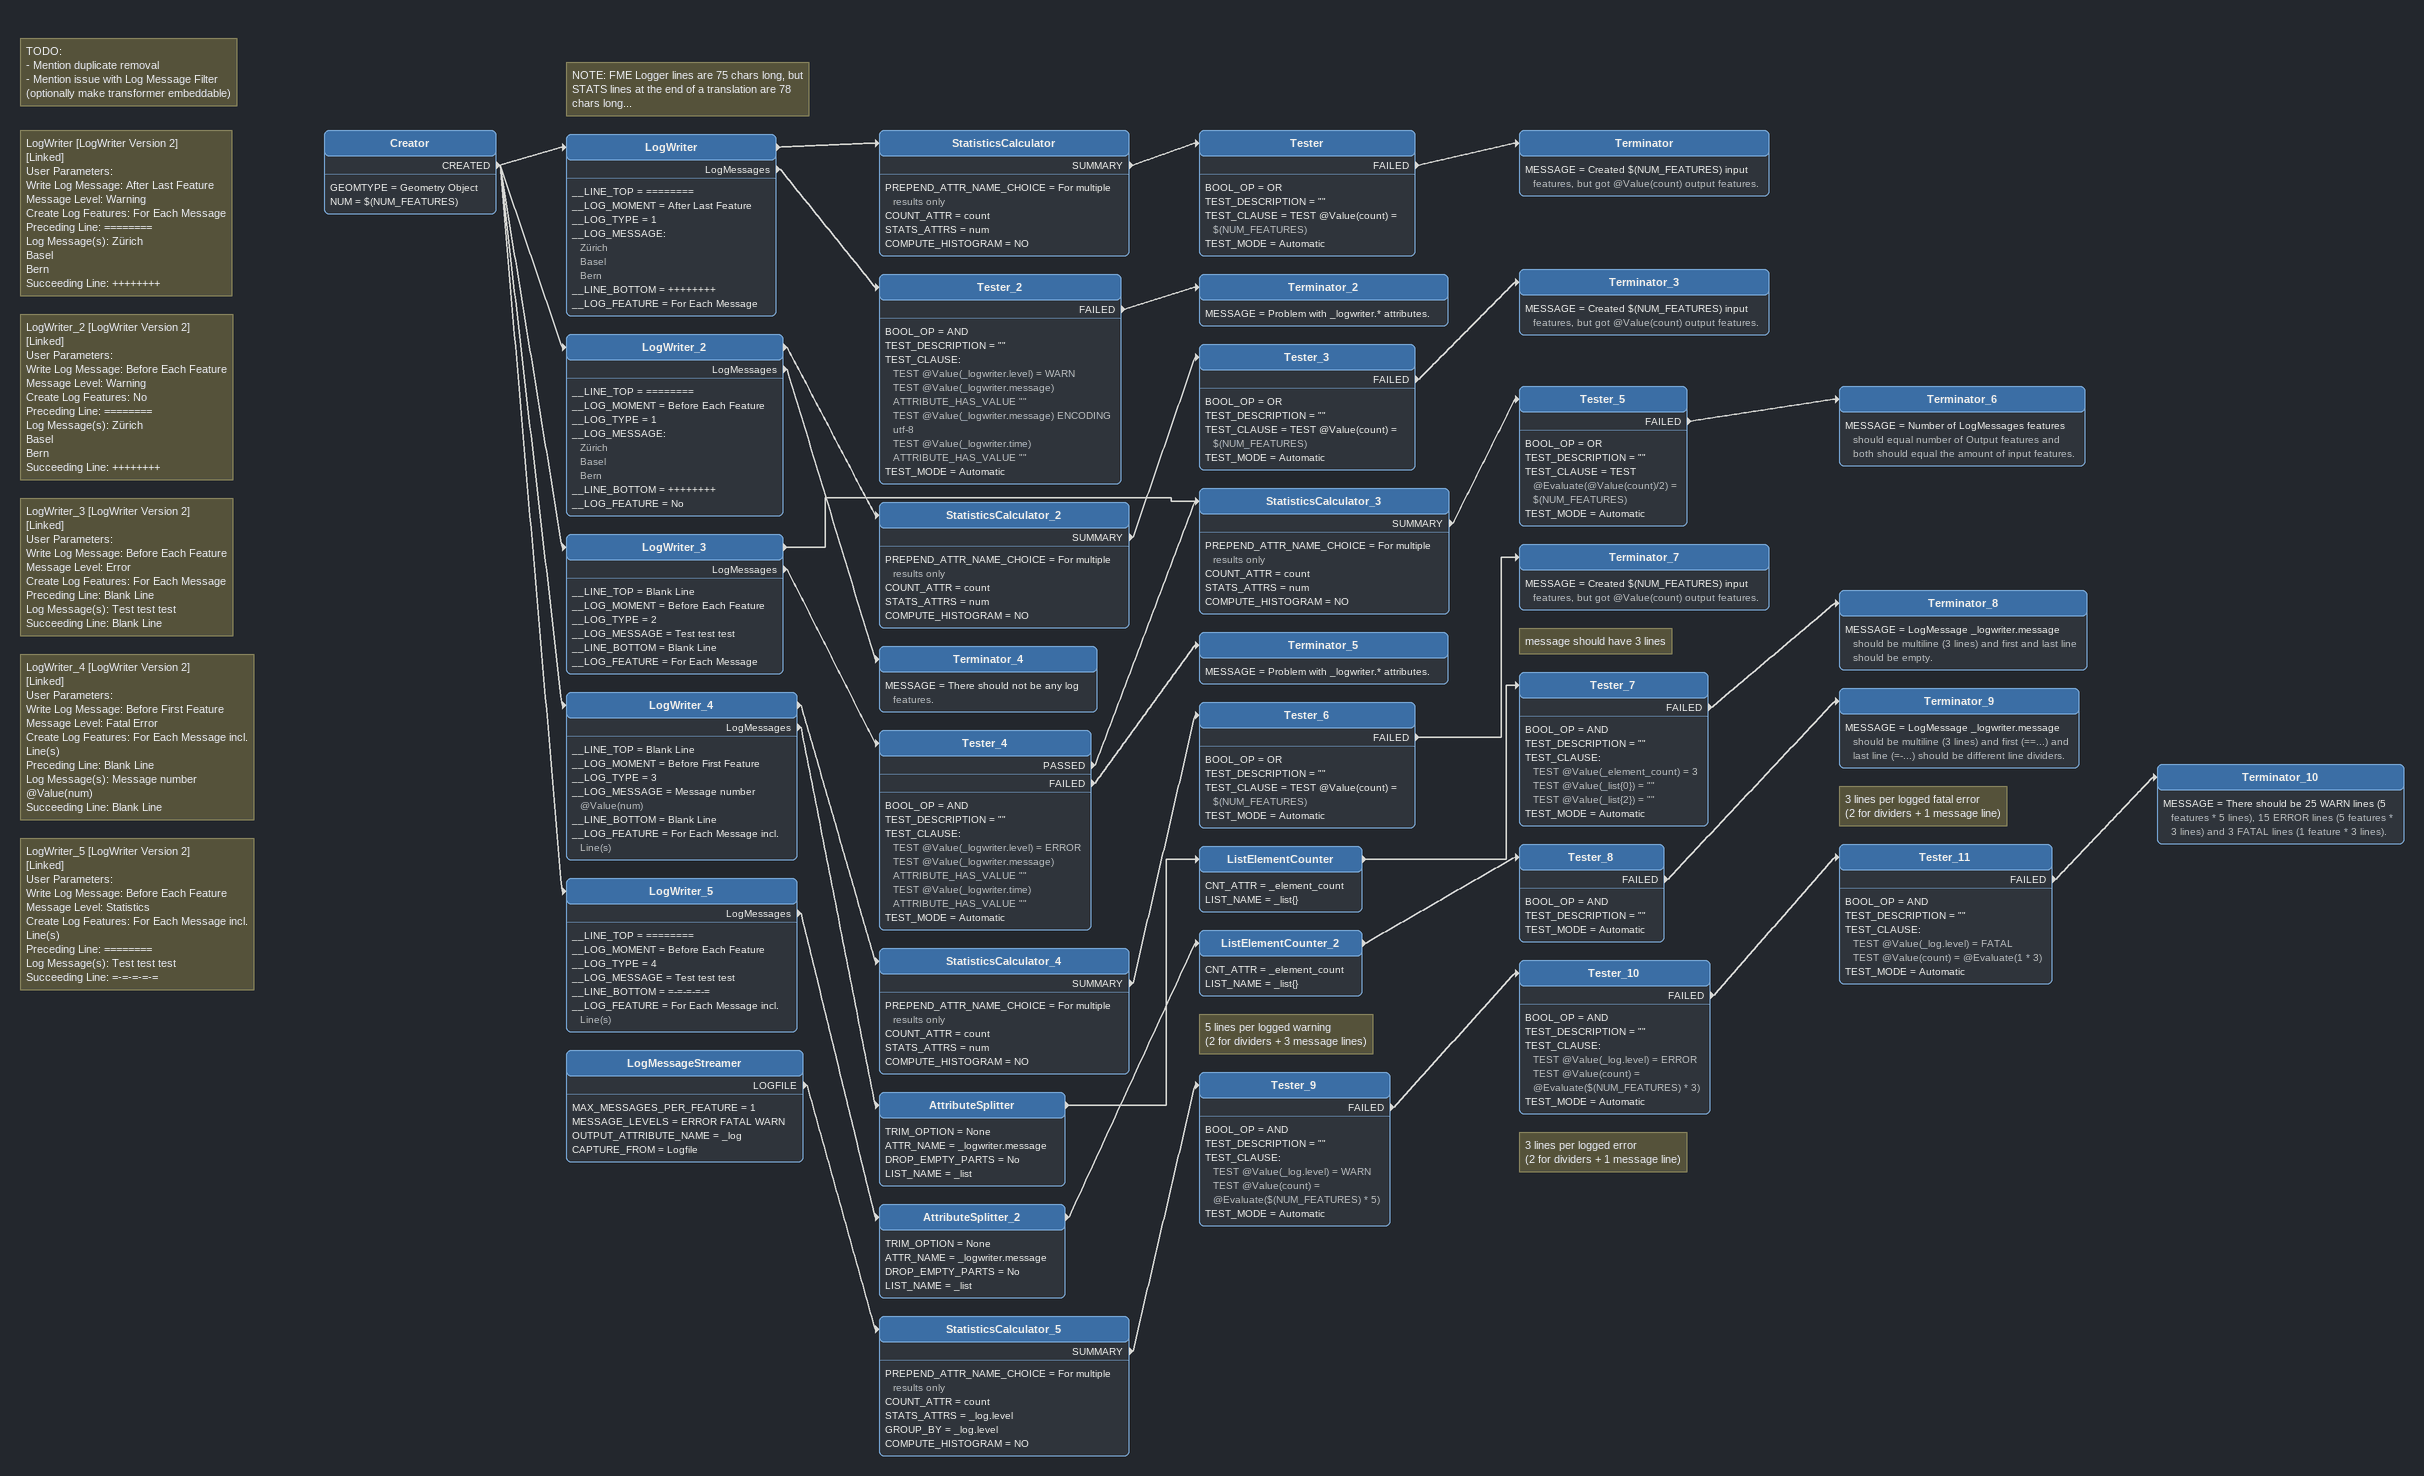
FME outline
Creator
    GEOMTYPE = Geometry Object
    NUM = $(NUM_FEATURES)
    CREATED -> LogWriter
    CREATED -> LogWriter_2
    CREATED -> LogWriter_3
    CREATED -> LogWriter_4
    CREATED -> LogWriter_5
Note: TODO: / - Mention duplicate removal / - Mention issue with Log Message Filter (optionally make transformer embeddable)
Note: LogWriter [LogWriter Version 2] / [Linked] / User Parameters: / Write Log Message: After Last Feature / Message Level: Warning / Create Log Features: For Each Message / Preceding Line: ======== / Log Message(s): Zürich / Basel / Bern / Succeeding Line: ++++++++
Note: NOTE: FME Logger lines are 75 chars long, but STATS lines at the end of a translation are 78 chars long...
LogWriter
    __LINE_TOP = ========
    __LOG_MOMENT = After Last Feature
    __LOG_TYPE = 1
    __LOG_MESSAGE:
      Zürich
      Basel
      Bern
    __LINE_BOTTOM = ++++++++
    __LOG_FEATURE = For Each Message
    -> StatisticsCalculator
    LogMessages -> Tester_2
StatisticsCalculator
    PREPEND_ATTR_NAME_CHOICE = For multiple results only
    COUNT_ATTR = count
    STATS_ATTRS = num
    COMPUTE_HISTOGRAM = NO
    SUMMARY -> Tester
Tester
    BOOL_OP = OR
    TEST_DESCRIPTION = ""
    TEST_CLAUSE = TEST @Value(count) = $(NUM_FEATURES)
    TEST_MODE = Automatic
    FAILED -> Terminator
Terminator
    MESSAGE = Created $(NUM_FEATURES) input features, but got @Value(count) output features.
Tester_2
    BOOL_OP = AND
    TEST_DESCRIPTION = ""
    TEST_CLAUSE:
      TEST @Value(_logwriter.level) = WARN
      TEST @Value(_logwriter.message) ATTRIBUTE_HAS_VALUE ""
      TEST @Value(_logwriter.message) ENCODING utf-8
      TEST @Value(_logwriter.time) ATTRIBUTE_HAS_VALUE ""
    TEST_MODE = Automatic
    FAILED -> Terminator_2
Terminator_2
    MESSAGE = Problem with _logwriter.* attributes.
Note: LogWriter_2 [LogWriter Version 2] / [Linked] / User Parameters: / Write Log Message: Before Each Feature / Message Level: Warning / Create Log Features: No / Preceding Line: ======== / Log Message(s): Zürich / Basel / Bern / Succeeding Line: ++++++++
LogWriter_2
    __LINE_TOP = ========
    __LOG_MOMENT = Before Each Feature
    __LOG_TYPE = 1
    __LOG_MESSAGE:
      Zürich
      Basel
      Bern
    __LINE_BOTTOM = ++++++++
    __LOG_FEATURE = No
    -> StatisticsCalculator_2
    LogMessages -> Terminator_4
StatisticsCalculator_2
    PREPEND_ATTR_NAME_CHOICE = For multiple results only
    COUNT_ATTR = count
    STATS_ATTRS = num
    COMPUTE_HISTOGRAM = NO
    SUMMARY -> Tester_3
Tester_3
    BOOL_OP = OR
    TEST_DESCRIPTION = ""
    TEST_CLAUSE = TEST @Value(count) = $(NUM_FEATURES)
    TEST_MODE = Automatic
    FAILED -> Terminator_3
Terminator_3
    MESSAGE = Created $(NUM_FEATURES) input features, but got @Value(count) output features.
Terminator_4
    MESSAGE = There should not be any log features.
Note: LogWriter_3 [LogWriter Version 2] / [Linked] / User Parameters: / Write Log Message: Before Each Feature / Message Level: Error / Create Log Features: For Each Message / Preceding Line: Blank Line / Log Message(s): Test test test / Succeeding Line: Blank Line
LogWriter_3
    __LINE_TOP = Blank Line
    __LOG_MOMENT = Before Each Feature
    __LOG_TYPE = 2
    __LOG_MESSAGE = Test test test
    __LINE_BOTTOM = Blank Line
    __LOG_FEATURE = For Each Message
    -> StatisticsCalculator_3
    LogMessages -> Tester_4
Tester_4
    BOOL_OP = AND
    TEST_DESCRIPTION = ""
    TEST_CLAUSE:
      TEST @Value(_logwriter.level) = ERROR
      TEST @Value(_logwriter.message) ATTRIBUTE_HAS_VALUE ""
      TEST @Value(_logwriter.time) ATTRIBUTE_HAS_VALUE ""
    TEST_MODE = Automatic
    PASSED -> StatisticsCalculator_3
    FAILED -> Terminator_5
StatisticsCalculator_3
    PREPEND_ATTR_NAME_CHOICE = For multiple results only
    COUNT_ATTR = count
    STATS_ATTRS = num
    COMPUTE_HISTOGRAM = NO
    SUMMARY -> Tester_5
Tester_5
    BOOL_OP = OR
    TEST_DESCRIPTION = ""
    TEST_CLAUSE = TEST @Evaluate(@Value(count)/2) = $(NUM_FEATURES)
    TEST_MODE = Automatic
    FAILED -> Terminator_6
Terminator_6
    MESSAGE = Number of LogMessages features should equal number of Output features and both should equal the amount of input features.
Terminator_5
    MESSAGE = Problem with _logwriter.* attributes.
Note: LogWriter_4 [LogWriter Version 2] / [Linked] / User Parameters: / Write Log Message: Before First Feature / Message Level: Fatal Error / Create Log Features: For Each Message incl. Line(s) / Preceding Line: Blank Line / Log Message(s): Message number @Value(num) / Succeeding Line: Blank Line
LogWriter_4
    __LINE_TOP = Blank Line
    __LOG_MOMENT = Before First Feature
    __LOG_TYPE = 3
    __LOG_MESSAGE = Message number @Value(num)
    __LINE_BOTTOM = Blank Line
    __LOG_FEATURE = For Each Message incl. Line(s)
    -> StatisticsCalculator_4
    LogMessages -> AttributeSplitter
StatisticsCalculator_4
    PREPEND_ATTR_NAME_CHOICE = For multiple results only
    COUNT_ATTR = count
    STATS_ATTRS = num
    COMPUTE_HISTOGRAM = NO
    SUMMARY -> Tester_6
Tester_6
    BOOL_OP = OR
    TEST_DESCRIPTION = ""
    TEST_CLAUSE = TEST @Value(count) = $(NUM_FEATURES)
    TEST_MODE = Automatic
    FAILED -> Terminator_7
Terminator_7
    MESSAGE = Created $(NUM_FEATURES) input features, but got @Value(count) output features.
AttributeSplitter
    TRIM_OPTION = None
    ATTR_NAME = _logwriter.message
    DROP_EMPTY_PARTS = No
    LIST_NAME = _list
    -> ListElementCounter
ListElementCounter
    CNT_ATTR = _element_count
    LIST_NAME = _list{}
    -> Tester_7
Note: message should have 3 lines
Tester_7
    BOOL_OP = AND
    TEST_DESCRIPTION = ""
    TEST_CLAUSE:
      TEST @Value(_element_count) = 3
      TEST @Value(_list{0}) = ""
      TEST @Value(_list{2}) = ""
    TEST_MODE = Automatic
    FAILED -> Terminator_8
Terminator_8
    MESSAGE = LogMessage _logwriter.message should be multiline (3 lines) and first and last line should be empty.
Note: LogWriter_5 [LogWriter Version 2] / [Linked] / User Parameters: / Write Log Message: Before Each Feature / Message Level: Statistics / Create Log Features: For Each Message incl. Line(s) / Preceding Line: ======== / Log Message(s): Test test test / Succeeding Line: =-=-=-=-=
LogWriter_5
    __LINE_TOP = ========
    __LOG_MOMENT = Before Each Feature
    __LOG_TYPE = 4
    __LOG_MESSAGE = Test test test
    __LINE_BOTTOM = =-=-=-=-=
    __LOG_FEATURE = For Each Message incl. Line(s)
    LogMessages -> AttributeSplitter_2
AttributeSplitter_2
    TRIM_OPTION = None
    ATTR_NAME = _logwriter.message
    DROP_EMPTY_PARTS = No
    LIST_NAME = _list
    -> ListElementCounter_2
ListElementCounter_2
    CNT_ATTR = _element_count
    LIST_NAME = _list{}
    -> Tester_8
Tester_8
    BOOL_OP = AND
    TEST_DESCRIPTION = ""
    TEST_MODE = Automatic
    FAILED -> Terminator_9
Terminator_9
    MESSAGE = LogMessage _logwriter.message should be multiline (3 lines) and first (==...) and last line (=-...) should be different line dividers.
LogMessageStreamer
    MAX_MESSAGES_PER_FEATURE = 1
    MESSAGE_LEVELS = ERROR FATAL WARN
    OUTPUT_ATTRIBUTE_NAME = _log
    CAPTURE_FROM = Logfile
    LOGFILE -> StatisticsCalculator_5
StatisticsCalculator_5
    PREPEND_ATTR_NAME_CHOICE = For multiple results only
    COUNT_ATTR = count
    STATS_ATTRS = _log.level
    GROUP_BY = _log.level
    COMPUTE_HISTOGRAM = NO
    SUMMARY -> Tester_9
Note: 5 lines per logged warning / (2 for dividers + 3 message lines)
Tester_9
    BOOL_OP = AND
    TEST_DESCRIPTION = ""
    TEST_CLAUSE:
      TEST @Value(_log.level) = WARN
      TEST @Value(count) = @Evaluate($(NUM_FEATURES) * 5)
    TEST_MODE = Automatic
    FAILED -> Tester_10
Note: 3 lines per logged error / (2 for dividers + 1 message line)
Tester_10
    BOOL_OP = AND
    TEST_DESCRIPTION = ""
    TEST_CLAUSE:
      TEST @Value(_log.level) = ERROR
      TEST @Value(count) = @Evaluate($(NUM_FEATURES) * 3)
    TEST_MODE = Automatic
    FAILED -> Tester_11
Note: 3 lines per logged fatal error / (2 for dividers + 1 message line)
Tester_11
    BOOL_OP = AND
    TEST_DESCRIPTION = ""
    TEST_CLAUSE:
      TEST @Value(_log.level) = FATAL
      TEST @Value(count) = @Evaluate(1 * 3)
    TEST_MODE = Automatic
    FAILED -> Terminator_10
Terminator_10
    MESSAGE = There should be 25 WARN lines (5 features * 5 lines), 15 ERROR lines (5 features * 3 lines) and 3 FATAL lines (1 feature * 3 lines).
